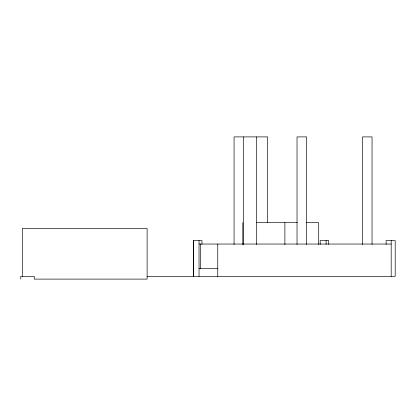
<?xml version="1.0" encoding="UTF-8"?>
<svg xmlns="http://www.w3.org/2000/svg" width="416" height="416" viewBox="0 0 416 416"><rect width="100%" height="100%" fill="white"/><g stroke="black" fill="none" stroke-linecap="round" stroke-linejoin="round"><path stroke-width="0.62" d="M256.204 222.654L297.341 222.654M306.405 222.654L318.708 222.654L318.708 244.566M199.035 244.041L391.186 244.041M199.035 268.408L217.922 268.408M147.113 276.364L395.2 276.364L395.2 240.557L386.116 240.557L386.116 244.442M391.186 240.557L391.186 276.364M372.044 244.577L372.044 136.9L362.534 136.9L362.534 244.577M328.723 244.395L328.723 240.557L320.19 240.557L320.19 244.442M326.092 240.557L326.092 244.442M306.665 244.577L306.665 136.9L297.029 136.9L297.029 244.577M284.892 222.654L284.892 244.655M267.691 222.524L267.691 136.9L234.068 136.9L234.068 244.577M256.584 136.9L256.584 244.577M243.532 136.9L243.532 244.577M242.809 222.654L242.809 244.655M217.755 244.041L217.755 276.364M201.984 244.395L201.984 240.557L193.461 240.557L193.461 276.364M200.512 244.041L200.512 268.408M199.035 240.557L199.035 276.364M193.554 240.557L193.554 276.364M22.292 276.364L22.292 228.498L147.113 228.498L147.113 279.1L34.226 279.1L34.226 276.364L20.8 276.364L20.8 279.1"/></g></svg>
